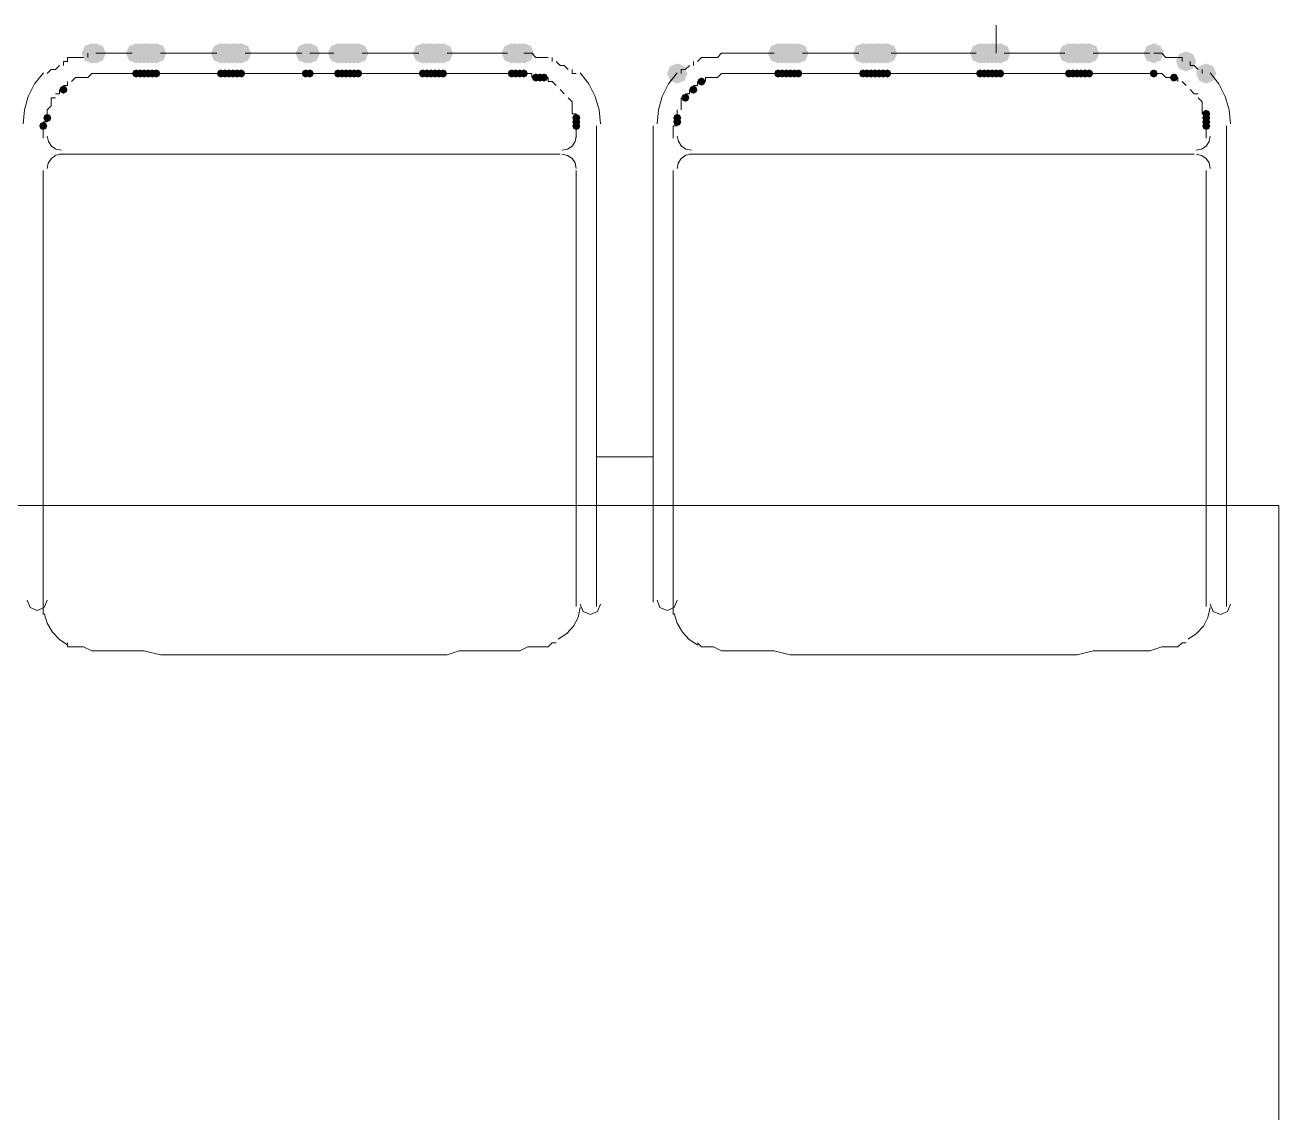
# Model space of a CAD drawing. Extents: x 185064 to 343242, y -369192 to -264966.
# Drawn here: x 233257 to 234238, y -302205 to -301354 of the extents above; entities that cross this region are included whole.
import ezdxf

# ---------------------------------------------------------------- set-up
doc = ezdxf.new("R2010")
doc.units = 0

# ---------------------------------------------------------------- blocks, each defined once
blk = doc.blocks.new('12222')
h = blk.add_hatch(color=3)
h.dxf.hatch_style = 2
h.paths.add_polyline_path([(235303.26, -305849.71), (235300.94, -305855.28), (235295.36, -305857.6), (235289.79, -305855.28), (235287.47, -305849.71), (235289.79, -305844.13), (235295.36, -305841.81), (235300.94, -305844.13)])
h = blk.add_hatch(color=3)
h.dxf.hatch_style = 2
h.paths.add_polyline_path([(235330.1, -305849.71), (235329.17, -305851.94), (235326.94, -305852.86), (235324.71, -305851.94), (235323.78, -305849.71), (235324.71, -305847.48), (235326.94, -305846.55), (235329.17, -305847.48)])
h = blk.add_hatch(color=3)
h.dxf.hatch_style = 2
h.paths.add_polyline_path([(235333.26, -305849.71), (235332.33, -305851.94), (235330.1, -305852.86), (235327.87, -305851.94), (235326.94, -305849.71), (235327.87, -305847.48), (235330.1, -305846.55), (235332.33, -305847.48)])
h = blk.add_hatch(color=3)
h.dxf.hatch_style = 2
h.paths.add_polyline_path([(235336.41, -305849.71), (235335.49, -305851.94), (235333.26, -305852.86), (235331.03, -305851.94), (235330.1, -305849.71), (235331.03, -305847.48), (235333.26, -305846.55), (235335.49, -305847.48)])
h = blk.add_hatch(color=3)
h.dxf.hatch_style = 2
h.paths.add_polyline_path([(235339.57, -305849.71), (235338.65, -305851.94), (235336.41, -305852.86), (235334.18, -305851.94), (235333.26, -305849.71), (235334.18, -305847.48), (235336.41, -305846.55), (235338.65, -305847.48)])
h = blk.add_hatch(color=3)
h.dxf.hatch_style = 2
h.paths.add_polyline_path([(235293.78, -305865.5), (235291.46, -305871.07), (235285.89, -305873.39), (235280.31, -305871.07), (235277.99, -305865.5), (235280.31, -305859.92), (235285.89, -305857.6), (235291.46, -305859.92)])
h = blk.add_hatch(color=3)
h.dxf.hatch_style = 2
h.paths.add_polyline_path([(235301.68, -305874.97), (235300.75, -305877.2), (235298.52, -305878.13), (235296.29, -305877.2), (235295.36, -305874.97), (235296.29, -305872.74), (235298.52, -305871.81), (235300.75, -305872.74)])
h = blk.add_hatch(color=3)
h.dxf.hatch_style = 2
h.paths.add_polyline_path([(235287.47, -305890.76), (235285.15, -305896.33), (235279.57, -305898.65), (235274, -305896.33), (235271.68, -305890.76), (235274, -305885.18), (235279.57, -305882.86), (235285.15, -305885.18)])
h = blk.add_hatch(color=3)
h.dxf.hatch_style = 2
h.paths.add_polyline_path([(235298.52, -305890.76), (235297.59, -305892.99), (235295.36, -305893.92), (235293.13, -305892.99), (235292.2, -305890.76), (235293.13, -305888.53), (235295.36, -305887.6), (235297.59, -305888.53)])
h = blk.add_hatch(color=3)
h.dxf.hatch_style = 2
h.paths.add_polyline_path([(235287.47, -305941.29), (235285.15, -305946.86), (235279.57, -305949.18), (235274, -305946.86), (235271.68, -305941.29), (235274, -305935.71), (235279.57, -305933.39), (235285.15, -305935.71)])
h = blk.add_hatch(color=3)
h.dxf.hatch_style = 2
h.paths.add_polyline_path([(235287.47, -305944.44), (235285.15, -305950.02), (235279.57, -305952.34), (235274, -305950.02), (235271.68, -305944.44), (235274, -305938.87), (235279.57, -305936.55), (235285.15, -305938.87)])
h = blk.add_hatch(color=3)
h.dxf.hatch_style = 2
h.paths.add_polyline_path([(235287.47, -305947.6), (235285.15, -305953.18), (235279.57, -305955.5), (235274, -305953.18), (235271.68, -305947.6), (235274, -305942.03), (235279.57, -305939.71), (235285.15, -305942.03)])
h = blk.add_hatch(color=3)
h.dxf.hatch_style = 2
h.paths.add_polyline_path([(235287.47, -305950.76), (235285.15, -305956.33), (235279.57, -305958.65), (235274, -305956.33), (235271.68, -305950.76), (235274, -305945.18), (235279.57, -305942.86), (235285.15, -305945.18)])
h = blk.add_hatch(color=3)
h.dxf.hatch_style = 2
h.paths.add_polyline_path([(235298.52, -305941.29), (235297.59, -305943.52), (235295.36, -305944.44), (235293.13, -305943.52), (235292.2, -305941.29), (235293.13, -305939.05), (235295.36, -305938.13), (235297.59, -305939.05)])
h = blk.add_hatch(color=3)
h.dxf.hatch_style = 2
h.paths.add_polyline_path([(235298.52, -305944.44), (235297.59, -305946.67), (235295.36, -305947.6), (235293.13, -305946.67), (235292.2, -305944.44), (235293.13, -305942.21), (235295.36, -305941.29), (235297.59, -305942.21)])
h = blk.add_hatch(color=3)
h.dxf.hatch_style = 2
h.paths.add_polyline_path([(235287.47, -305953.92), (235285.15, -305959.49), (235279.57, -305961.81), (235274, -305959.49), (235271.68, -305953.92), (235274, -305948.34), (235279.57, -305946.02), (235285.15, -305948.34)])
h = blk.add_hatch(color=3)
h.dxf.hatch_style = 2
h.paths.add_polyline_path([(235287.47, -305957.07), (235285.15, -305962.65), (235279.57, -305964.97), (235274, -305962.65), (235271.68, -305957.07), (235274, -305951.5), (235279.57, -305949.18), (235285.15, -305951.5)])
h = blk.add_hatch(color=3)
h.dxf.hatch_style = 2
h.paths.add_polyline_path([(235298.52, -305947.6), (235297.59, -305949.83), (235295.36, -305950.76), (235293.13, -305949.83), (235292.2, -305947.6), (235293.13, -305945.37), (235295.36, -305944.44), (235297.59, -305945.37)])
h = blk.add_hatch(color=3)
h.dxf.hatch_style = 2
h.paths.add_polyline_path([(235298.52, -305950.76), (235297.59, -305952.99), (235295.36, -305953.92), (235293.13, -305952.99), (235292.2, -305950.76), (235293.13, -305948.53), (235295.36, -305947.6), (235297.59, -305948.53)])
h = blk.add_hatch(color=3)
h.dxf.hatch_style = 2
h.paths.add_polyline_path([(235298.52, -305953.92), (235297.59, -305956.15), (235295.36, -305957.07), (235293.13, -305956.15), (235292.2, -305953.92), (235293.13, -305951.69), (235295.36, -305950.76), (235297.59, -305951.69)])
h = blk.add_hatch(color=3)
h.dxf.hatch_style = 2
h.paths.add_polyline_path([(235298.52, -305957.07), (235297.59, -305959.3), (235295.36, -305960.23), (235293.13, -305959.3), (235292.2, -305957.07), (235293.13, -305954.84), (235295.36, -305953.92), (235297.59, -305954.84)])
h = blk.add_hatch(color=3)
h.dxf.hatch_style = 2
h.paths.add_polyline_path([(235287.47, -306010.76), (235285.15, -306016.33), (235279.57, -306018.65), (235274, -306016.33), (235271.68, -306010.76), (235274, -306005.18), (235279.57, -306002.86), (235285.15, -306005.18)])
h = blk.add_hatch(color=3)
h.dxf.hatch_style = 2
h.paths.add_polyline_path([(235287.47, -306013.92), (235285.15, -306019.49), (235279.57, -306021.81), (235274, -306019.49), (235271.68, -306013.92), (235274, -306008.34), (235279.57, -306006.02), (235285.15, -306008.34)])
h = blk.add_hatch(color=3)
h.dxf.hatch_style = 2
h.paths.add_polyline_path([(235287.47, -306017.07), (235285.15, -306022.65), (235279.57, -306024.97), (235274, -306022.65), (235271.68, -306017.07), (235274, -306011.5), (235279.57, -306009.18), (235285.15, -306011.5)])
h = blk.add_hatch(color=3)
h.dxf.hatch_style = 2
h.paths.add_polyline_path([(235287.47, -306020.23), (235285.15, -306025.81), (235279.57, -306028.13), (235274, -306025.81), (235271.68, -306020.23), (235274, -306014.66), (235279.57, -306012.34), (235285.15, -306014.66)])
h = blk.add_hatch(color=3)
h.dxf.hatch_style = 2
h.paths.add_polyline_path([(235298.52, -306010.76), (235297.59, -306012.99), (235295.36, -306013.92), (235293.13, -306012.99), (235292.2, -306010.76), (235293.13, -306008.53), (235295.36, -306007.6), (235297.59, -306008.53)])
h = blk.add_hatch(color=3)
h.dxf.hatch_style = 2
h.paths.add_polyline_path([(235298.52, -306013.92), (235297.59, -306016.15), (235295.36, -306017.07), (235293.13, -306016.15), (235292.2, -306013.92), (235293.13, -306011.69), (235295.36, -306010.76), (235297.59, -306011.69)])
h = blk.add_hatch(color=3)
h.dxf.hatch_style = 2
h.paths.add_polyline_path([(235287.47, -306023.39), (235285.15, -306028.97), (235279.57, -306031.29), (235274, -306028.97), (235271.68, -306023.39), (235274, -306017.81), (235279.57, -306015.5), (235285.15, -306017.81)])
h = blk.add_hatch(color=3)
h.dxf.hatch_style = 2
h.paths.add_polyline_path([(235287.47, -306026.55), (235285.15, -306032.12), (235279.57, -306034.44), (235274, -306032.12), (235271.68, -306026.55), (235274, -306020.97), (235279.57, -306018.65), (235285.15, -306020.97)])
h = blk.add_hatch(color=3)
h.dxf.hatch_style = 2
h.paths.add_polyline_path([(235298.52, -306017.07), (235297.59, -306019.3), (235295.36, -306020.23), (235293.13, -306019.3), (235292.2, -306017.07), (235293.13, -306014.84), (235295.36, -306013.92), (235297.59, -306014.84)])
h = blk.add_hatch(color=3)
h.dxf.hatch_style = 2
h.paths.add_polyline_path([(235298.52, -306020.23), (235297.59, -306022.46), (235295.36, -306023.39), (235293.13, -306022.46), (235292.2, -306020.23), (235293.13, -306018), (235295.36, -306017.07), (235297.59, -306018)])
h = blk.add_hatch(color=3)
h.dxf.hatch_style = 2
h.paths.add_polyline_path([(235298.52, -306023.39), (235297.59, -306025.62), (235295.36, -306026.55), (235293.13, -306025.62), (235292.2, -306023.39), (235293.13, -306021.16), (235295.36, -306020.23), (235297.59, -306021.16)])
h = blk.add_hatch(color=3)
h.dxf.hatch_style = 2
h.paths.add_polyline_path([(235298.52, -306026.55), (235297.59, -306028.78), (235295.36, -306029.71), (235293.13, -306028.78), (235292.2, -306026.55), (235293.13, -306024.32), (235295.36, -306023.39), (235297.59, -306024.32)])
h = blk.add_hatch(color=3)
h.dxf.hatch_style = 2
h.paths.add_polyline_path([(235287.47, -306099.18), (235285.15, -306104.76), (235279.57, -306107.07), (235274, -306104.76), (235271.68, -306099.18), (235274, -306093.6), (235279.57, -306091.29), (235285.15, -306093.6)])
h = blk.add_hatch(color=3)
h.dxf.hatch_style = 2
h.paths.add_polyline_path([(235287.47, -306102.34), (235285.15, -306107.91), (235279.57, -306110.23), (235274, -306107.91), (235271.68, -306102.34), (235274, -306096.76), (235279.57, -306094.44), (235285.15, -306096.76)])
h = blk.add_hatch(color=3)
h.dxf.hatch_style = 2
h.paths.add_polyline_path([(235287.47, -306105.5), (235285.15, -306111.07), (235279.57, -306113.39), (235274, -306111.07), (235271.68, -306105.5), (235274, -306099.92), (235279.57, -306097.6), (235285.15, -306099.92)])
h = blk.add_hatch(color=3)
h.dxf.hatch_style = 2
h.paths.add_polyline_path([(235298.52, -306099.18), (235297.59, -306101.41), (235295.36, -306102.34), (235293.13, -306101.41), (235292.2, -306099.18), (235293.13, -306096.95), (235295.36, -306096.02), (235297.59, -306096.95)])
h = blk.add_hatch(color=3)
h.dxf.hatch_style = 2
h.paths.add_polyline_path([(235298.52, -306102.34), (235297.59, -306104.57), (235295.36, -306105.5), (235293.13, -306104.57), (235292.2, -306102.34), (235293.13, -306100.11), (235295.36, -306099.18), (235297.59, -306100.11)])
h = blk.add_hatch(color=3)
h.dxf.hatch_style = 2
h.paths.add_polyline_path([(235287.47, -306108.65), (235285.15, -306114.23), (235279.57, -306116.55), (235274, -306114.23), (235271.68, -306108.65), (235274, -306103.08), (235279.57, -306100.76), (235285.15, -306103.08)])
h = blk.add_hatch(color=3)
h.dxf.hatch_style = 2
h.paths.add_polyline_path([(235287.47, -306111.81), (235285.15, -306117.39), (235279.57, -306119.71), (235274, -306117.39), (235271.68, -306111.81), (235274, -306106.24), (235279.57, -306103.92), (235285.15, -306106.24)])
h = blk.add_hatch(color=3)
h.dxf.hatch_style = 2
h.paths.add_polyline_path([(235287.47, -306114.97), (235285.15, -306120.54), (235279.57, -306122.86), (235274, -306120.54), (235271.68, -306114.97), (235274, -306109.39), (235279.57, -306107.07), (235285.15, -306109.39)])
h = blk.add_hatch(color=3)
h.dxf.hatch_style = 2
h.paths.add_polyline_path([(235287.47, -306118.13), (235285.15, -306123.7), (235279.57, -306126.02), (235274, -306123.7), (235271.68, -306118.13), (235274, -306112.55), (235279.57, -306110.23), (235285.15, -306112.55)])
h = blk.add_hatch(color=3)
h.dxf.hatch_style = 2
h.paths.add_polyline_path([(235298.52, -306105.5), (235297.59, -306107.73), (235295.36, -306108.65), (235293.13, -306107.73), (235292.2, -306105.5), (235293.13, -306103.27), (235295.36, -306102.34), (235297.59, -306103.27)])
h = blk.add_hatch(color=3)
h.dxf.hatch_style = 2
h.paths.add_polyline_path([(235298.52, -306108.65), (235297.59, -306110.88), (235295.36, -306111.81), (235293.13, -306110.88), (235292.2, -306108.65), (235293.13, -306106.42), (235295.36, -306105.5), (235297.59, -306106.42)])
h = blk.add_hatch(color=3)
h.dxf.hatch_style = 2
h.paths.add_polyline_path([(235298.52, -306111.81), (235297.59, -306114.04), (235295.36, -306114.97), (235293.13, -306114.04), (235292.2, -306111.81), (235293.13, -306109.58), (235295.36, -306108.65), (235297.59, -306109.58)])
h = blk.add_hatch(color=3)
h.dxf.hatch_style = 2
h.paths.add_polyline_path([(235298.52, -306114.97), (235297.59, -306117.2), (235295.36, -306118.13), (235293.13, -306117.2), (235292.2, -306114.97), (235293.13, -306112.74), (235295.36, -306111.81), (235297.59, -306112.74)])
h = blk.add_hatch(color=3)
h.dxf.hatch_style = 2
h.paths.add_polyline_path([(235298.52, -306118.13), (235297.59, -306120.36), (235295.36, -306121.29), (235293.13, -306120.36), (235292.2, -306118.13), (235293.13, -306115.9), (235295.36, -306114.97), (235297.59, -306115.9)])
h = blk.add_hatch(color=3)
h.dxf.hatch_style = 2
h.paths.add_polyline_path([(235287.47, -306168.65), (235285.15, -306174.23), (235279.57, -306176.55), (235274, -306174.23), (235271.68, -306168.65), (235274, -306163.08), (235279.57, -306160.76), (235285.15, -306163.08)])
h = blk.add_hatch(color=3)
h.dxf.hatch_style = 2
h.paths.add_polyline_path([(235287.47, -306171.81), (235285.15, -306177.39), (235279.57, -306179.71), (235274, -306177.39), (235271.68, -306171.81), (235274, -306166.24), (235279.57, -306163.92), (235285.15, -306166.24)])
h = blk.add_hatch(color=3)
h.dxf.hatch_style = 2
h.paths.add_polyline_path([(235287.47, -306174.97), (235285.15, -306180.54), (235279.57, -306182.86), (235274, -306180.54), (235271.68, -306174.97), (235274, -306169.39), (235279.57, -306167.07), (235285.15, -306169.39)])
h = blk.add_hatch(color=3)
h.dxf.hatch_style = 2
h.paths.add_polyline_path([(235298.52, -306168.65), (235297.59, -306170.88), (235295.36, -306171.81), (235293.13, -306170.88), (235292.2, -306168.65), (235293.13, -306166.42), (235295.36, -306165.5), (235297.59, -306166.42)])
h = blk.add_hatch(color=3)
h.dxf.hatch_style = 2
h.paths.add_polyline_path([(235298.52, -306171.81), (235297.59, -306174.04), (235295.36, -306174.97), (235293.13, -306174.04), (235292.2, -306171.81), (235293.13, -306169.58), (235295.36, -306168.65), (235297.59, -306169.58)])
h = blk.add_hatch(color=3)
h.dxf.hatch_style = 2
h.paths.add_polyline_path([(235287.47, -306178.13), (235285.15, -306183.7), (235279.57, -306186.02), (235274, -306183.7), (235271.68, -306178.13), (235274, -306172.55), (235279.57, -306170.23), (235285.15, -306172.55)])
h = blk.add_hatch(color=3)
h.dxf.hatch_style = 2
h.paths.add_polyline_path([(235287.47, -306181.29), (235285.15, -306186.86), (235279.57, -306189.18), (235274, -306186.86), (235271.68, -306181.29), (235274, -306175.71), (235279.57, -306173.39), (235285.15, -306175.71)])
h = blk.add_hatch(color=3)
h.dxf.hatch_style = 2
h.paths.add_polyline_path([(235287.47, -306184.44), (235285.15, -306190.02), (235279.57, -306192.34), (235274, -306190.02), (235271.68, -306184.44), (235274, -306178.87), (235279.57, -306176.55), (235285.15, -306178.87)])
h = blk.add_hatch(color=3)
h.dxf.hatch_style = 2
h.paths.add_polyline_path([(235298.52, -306174.97), (235297.59, -306177.2), (235295.36, -306178.13), (235293.13, -306177.2), (235292.2, -306174.97), (235293.13, -306172.74), (235295.36, -306171.81), (235297.59, -306172.74)])
h = blk.add_hatch(color=3)
h.dxf.hatch_style = 2
h.paths.add_polyline_path([(235298.52, -306178.13), (235297.59, -306180.36), (235295.36, -306181.29), (235293.13, -306180.36), (235292.2, -306178.13), (235293.13, -306175.9), (235295.36, -306174.97), (235297.59, -306175.9)])
h = blk.add_hatch(color=3)
h.dxf.hatch_style = 2
h.paths.add_polyline_path([(235298.52, -306181.29), (235297.59, -306183.52), (235295.36, -306184.44), (235293.13, -306183.52), (235292.2, -306181.29), (235293.13, -306179.05), (235295.36, -306178.13), (235297.59, -306179.05)])
h = blk.add_hatch(color=3)
h.dxf.hatch_style = 2
h.paths.add_polyline_path([(235298.52, -306184.44), (235297.59, -306186.67), (235295.36, -306187.6), (235293.13, -306186.67), (235292.2, -306184.44), (235293.13, -306182.21), (235295.36, -306181.29), (235297.59, -306182.21)])
h = blk.add_hatch(color=3)
h.dxf.hatch_style = 2
h.paths.add_polyline_path([(235304.84, -306244.44), (235303.91, -306246.67), (235301.68, -306247.6), (235299.45, -306246.67), (235298.52, -306244.44), (235299.45, -306242.21), (235301.68, -306241.29), (235303.91, -306242.21)])
h = blk.add_hatch(color=3)
h.dxf.hatch_style = 2
h.paths.add_polyline_path([(235311.15, -306250.76), (235310.22, -306252.99), (235307.99, -306253.92), (235305.76, -306252.99), (235304.84, -306250.76), (235305.76, -306248.53), (235307.99, -306247.6), (235310.22, -306248.53)])
h = blk.add_hatch(color=3)
h.dxf.hatch_style = 2
h.paths.add_polyline_path([(235303.26, -306263.39), (235300.94, -306268.97), (235295.36, -306271.29), (235289.79, -306268.97), (235287.47, -306263.39), (235289.79, -306257.81), (235295.36, -306255.5), (235300.94, -306257.81)])
h = blk.add_hatch(color=3)
h.dxf.hatch_style = 2
h.paths.add_polyline_path([(235317.47, -306257.07), (235316.54, -306259.3), (235314.31, -306260.23), (235312.08, -306259.3), (235311.15, -306257.07), (235312.08, -306254.84), (235314.31, -306253.92), (235316.54, -306254.84)])
h = blk.add_hatch(color=3)
h.dxf.hatch_style = 2
h.paths.add_polyline_path([(235333.26, -306263.39), (235332.33, -306265.62), (235330.1, -306266.55), (235327.87, -306265.62), (235326.94, -306263.39), (235327.87, -306261.16), (235330.1, -306260.23), (235332.33, -306261.16)])
h = blk.add_hatch(color=3)
h.dxf.hatch_style = 2
h.paths.add_polyline_path([(235336.41, -306263.39), (235335.49, -306265.62), (235333.26, -306266.55), (235331.03, -306265.62), (235330.1, -306263.39), (235331.03, -306261.16), (235333.26, -306260.23), (235335.49, -306261.16)])
h = blk.add_hatch(color=3)
h.dxf.hatch_style = 2
h.paths.add_polyline_path([(235333.26, -306342.34), (235332.33, -306344.57), (235330.1, -306345.5), (235327.87, -306344.57), (235326.94, -306342.34), (235327.87, -306340.11), (235330.1, -306339.18), (235332.33, -306340.11)])
h = blk.add_hatch(color=3)
h.dxf.hatch_style = 2
h.paths.add_polyline_path([(235336.41, -306342.34), (235335.49, -306344.57), (235333.26, -306345.5), (235331.03, -306344.57), (235330.1, -306342.34), (235331.03, -306340.11), (235333.26, -306339.18), (235335.49, -306340.11)])
h = blk.add_hatch(color=3)
h.dxf.hatch_style = 2
h.paths.add_polyline_path([(235339.57, -306342.34), (235338.65, -306344.57), (235336.41, -306345.5), (235334.18, -306344.57), (235333.26, -306342.34), (235334.18, -306340.11), (235336.41, -306339.18), (235338.65, -306340.11)])
h = blk.add_hatch(color=3)
h.dxf.hatch_style = 2
h.paths.add_polyline_path([(235301.68, -306367.6), (235300.75, -306369.83), (235298.52, -306370.76), (235296.29, -306369.83), (235295.36, -306367.6), (235296.29, -306365.37), (235298.52, -306364.44), (235300.75, -306365.37)])
h = blk.add_hatch(color=3)
h.dxf.hatch_style = 2
h.paths.add_polyline_path([(235301.68, -306370.76), (235300.75, -306372.99), (235298.52, -306373.92), (235296.29, -306372.99), (235295.36, -306370.76), (235296.29, -306368.53), (235298.52, -306367.6), (235300.75, -306368.53)])
h = blk.add_hatch(color=3)
h.dxf.hatch_style = 2
h.paths.add_polyline_path([(235301.68, -306373.92), (235300.75, -306376.15), (235298.52, -306377.07), (235296.29, -306376.15), (235295.36, -306373.92), (235296.29, -306371.69), (235298.52, -306370.76), (235300.75, -306371.69)])
h = blk.add_hatch(color=3)
h.dxf.hatch_style = 2
h.paths.add_polyline_path([(235287.47, -306383.39), (235285.15, -306388.97), (235279.57, -306391.29), (235274, -306388.97), (235271.68, -306383.39), (235274, -306377.81), (235279.57, -306375.5), (235285.15, -306377.81)])
h = blk.add_hatch(color=3)
h.dxf.hatch_style = 2
h.paths.add_polyline_path([(235287.47, -306386.55), (235285.15, -306392.12), (235279.57, -306394.44), (235274, -306392.12), (235271.68, -306386.55), (235274, -306380.97), (235279.57, -306378.65), (235285.15, -306380.97)])
h = blk.add_hatch(color=3)
h.dxf.hatch_style = 2
h.paths.add_polyline_path([(235287.47, -306389.71), (235285.15, -306395.28), (235279.57, -306397.6), (235274, -306395.28), (235271.68, -306389.71), (235274, -306384.13), (235279.57, -306381.81), (235285.15, -306384.13)])
h = blk.add_hatch(color=3)
h.dxf.hatch_style = 2
h.paths.add_polyline_path([(235287.47, -306392.86), (235285.15, -306398.44), (235279.57, -306400.76), (235274, -306398.44), (235271.68, -306392.86), (235274, -306387.29), (235279.57, -306384.97), (235285.15, -306387.29)])
h = blk.add_hatch(color=3)
h.dxf.hatch_style = 2
h.paths.add_polyline_path([(235298.52, -306383.39), (235297.59, -306385.62), (235295.36, -306386.55), (235293.13, -306385.62), (235292.2, -306383.39), (235293.13, -306381.16), (235295.36, -306380.23), (235297.59, -306381.16)])
h = blk.add_hatch(color=3)
h.dxf.hatch_style = 2
h.paths.add_polyline_path([(235298.52, -306386.55), (235297.59, -306388.78), (235295.36, -306389.71), (235293.13, -306388.78), (235292.2, -306386.55), (235293.13, -306384.32), (235295.36, -306383.39), (235297.59, -306384.32)])
h = blk.add_hatch(color=3)
h.dxf.hatch_style = 2
h.paths.add_polyline_path([(235298.52, -306389.71), (235297.59, -306391.94), (235295.36, -306392.86), (235293.13, -306391.94), (235292.2, -306389.71), (235293.13, -306387.48), (235295.36, -306386.55), (235297.59, -306387.48)])
h = blk.add_hatch(color=3)
h.dxf.hatch_style = 2
h.paths.add_polyline_path([(235298.52, -306392.86), (235297.59, -306395.09), (235295.36, -306396.02), (235293.13, -306395.09), (235292.2, -306392.86), (235293.13, -306390.63), (235295.36, -306389.71), (235297.59, -306390.63)])
h = blk.add_hatch(color=3)
h.dxf.hatch_style = 2
h.paths.add_polyline_path([(235287.47, -306446.55), (235285.15, -306452.12), (235279.57, -306454.44), (235274, -306452.12), (235271.68, -306446.55), (235274, -306440.97), (235279.57, -306438.65), (235285.15, -306440.97)])
h = blk.add_hatch(color=3)
h.dxf.hatch_style = 2
h.paths.add_polyline_path([(235287.47, -306449.71), (235285.15, -306455.28), (235279.57, -306457.6), (235274, -306455.28), (235271.68, -306449.71), (235274, -306444.13), (235279.57, -306441.81), (235285.15, -306444.13)])
h = blk.add_hatch(color=3)
h.dxf.hatch_style = 2
h.paths.add_polyline_path([(235298.52, -306446.55), (235297.59, -306448.78), (235295.36, -306449.71), (235293.13, -306448.78), (235292.2, -306446.55), (235293.13, -306444.32), (235295.36, -306443.39), (235297.59, -306444.32)])
h = blk.add_hatch(color=3)
h.dxf.hatch_style = 2
h.paths.add_polyline_path([(235287.47, -306452.86), (235285.15, -306458.44), (235279.57, -306460.76), (235274, -306458.44), (235271.68, -306452.86), (235274, -306447.29), (235279.57, -306444.97), (235285.15, -306447.29)])
h = blk.add_hatch(color=3)
h.dxf.hatch_style = 2
h.paths.add_polyline_path([(235287.47, -306456.02), (235285.15, -306461.6), (235279.57, -306463.92), (235274, -306461.6), (235271.68, -306456.02), (235274, -306450.45), (235279.57, -306448.13), (235285.15, -306450.45)])
h = blk.add_hatch(color=3)
h.dxf.hatch_style = 2
h.paths.add_polyline_path([(235287.47, -306459.18), (235285.15, -306464.76), (235279.57, -306467.07), (235274, -306464.76), (235271.68, -306459.18), (235274, -306453.6), (235279.57, -306451.29), (235285.15, -306453.6)])
h = blk.add_hatch(color=3)
h.dxf.hatch_style = 2
h.paths.add_polyline_path([(235298.52, -306449.71), (235297.59, -306451.94), (235295.36, -306452.86), (235293.13, -306451.94), (235292.2, -306449.71), (235293.13, -306447.48), (235295.36, -306446.55), (235297.59, -306447.48)])
h = blk.add_hatch(color=3)
h.dxf.hatch_style = 2
h.paths.add_polyline_path([(235298.52, -306452.86), (235297.59, -306455.09), (235295.36, -306456.02), (235293.13, -306455.09), (235292.2, -306452.86), (235293.13, -306450.63), (235295.36, -306449.71), (235297.59, -306450.63)])
h = blk.add_hatch(color=3)
h.dxf.hatch_style = 2
h.paths.add_polyline_path([(235298.52, -306456.02), (235297.59, -306458.25), (235295.36, -306459.18), (235293.13, -306458.25), (235292.2, -306456.02), (235293.13, -306453.79), (235295.36, -306452.86), (235297.59, -306453.79)])
h = blk.add_hatch(color=3)
h.dxf.hatch_style = 2
h.paths.add_polyline_path([(235287.47, -306462.34), (235285.15, -306467.91), (235279.57, -306470.23), (235274, -306467.91), (235271.68, -306462.34), (235274, -306456.76), (235279.57, -306454.44), (235285.15, -306456.76)])
h = blk.add_hatch(color=3)
h.dxf.hatch_style = 2
h.paths.add_polyline_path([(235298.52, -306459.18), (235297.59, -306461.41), (235295.36, -306462.34), (235293.13, -306461.41), (235292.2, -306459.18), (235293.13, -306456.95), (235295.36, -306456.02), (235297.59, -306456.95)])
h = blk.add_hatch(color=3)
h.dxf.hatch_style = 2
h.paths.add_polyline_path([(235298.52, -306462.34), (235297.59, -306464.57), (235295.36, -306465.5), (235293.13, -306464.57), (235292.2, -306462.34), (235293.13, -306460.11), (235295.36, -306459.18), (235297.59, -306460.11)])
h = blk.add_hatch(color=3)
h.dxf.hatch_style = 2
h.paths.add_polyline_path([(235287.47, -306512.86), (235285.15, -306518.44), (235279.57, -306520.76), (235274, -306518.44), (235271.68, -306512.86), (235274, -306507.29), (235279.57, -306504.97), (235285.15, -306507.29)])
h = blk.add_hatch(color=3)
h.dxf.hatch_style = 2
h.paths.add_polyline_path([(235287.47, -306516.02), (235285.15, -306521.6), (235279.57, -306523.92), (235274, -306521.6), (235271.68, -306516.02), (235274, -306510.45), (235279.57, -306508.13), (235285.15, -306510.45)])
h = blk.add_hatch(color=3)
h.dxf.hatch_style = 2
h.paths.add_polyline_path([(235287.47, -306519.18), (235285.15, -306524.76), (235279.57, -306527.07), (235274, -306524.76), (235271.68, -306519.18), (235274, -306513.6), (235279.57, -306511.29), (235285.15, -306513.6)])
h = blk.add_hatch(color=3)
h.dxf.hatch_style = 2
h.paths.add_polyline_path([(235298.52, -306512.86), (235297.59, -306515.09), (235295.36, -306516.02), (235293.13, -306515.09), (235292.2, -306512.86), (235293.13, -306510.63), (235295.36, -306509.71), (235297.59, -306510.63)])
h = blk.add_hatch(color=3)
h.dxf.hatch_style = 2
h.paths.add_polyline_path([(235287.47, -306522.34), (235285.15, -306527.91), (235279.57, -306530.23), (235274, -306527.91), (235271.68, -306522.34), (235274, -306516.76), (235279.57, -306514.44), (235285.15, -306516.76)])
h = blk.add_hatch(color=3)
h.dxf.hatch_style = 2
h.paths.add_polyline_path([(235287.47, -306525.5), (235285.15, -306531.07), (235279.57, -306533.39), (235274, -306531.07), (235271.68, -306525.5), (235274, -306519.92), (235279.57, -306517.6), (235285.15, -306519.92)])
h = blk.add_hatch(color=3)
h.dxf.hatch_style = 2
h.paths.add_polyline_path([(235287.47, -306528.65), (235285.15, -306534.23), (235279.57, -306536.55), (235274, -306534.23), (235271.68, -306528.65), (235274, -306523.08), (235279.57, -306520.76), (235285.15, -306523.08)])
h = blk.add_hatch(color=3)
h.dxf.hatch_style = 2
h.paths.add_polyline_path([(235298.52, -306516.02), (235297.59, -306518.25), (235295.36, -306519.18), (235293.13, -306518.25), (235292.2, -306516.02), (235293.13, -306513.79), (235295.36, -306512.86), (235297.59, -306513.79)])
h = blk.add_hatch(color=3)
h.dxf.hatch_style = 2
h.paths.add_polyline_path([(235298.52, -306519.18), (235297.59, -306521.41), (235295.36, -306522.34), (235293.13, -306521.41), (235292.2, -306519.18), (235293.13, -306516.95), (235295.36, -306516.02), (235297.59, -306516.95)])
h = blk.add_hatch(color=3)
h.dxf.hatch_style = 2
h.paths.add_polyline_path([(235298.52, -306522.34), (235297.59, -306524.57), (235295.36, -306525.5), (235293.13, -306524.57), (235292.2, -306522.34), (235293.13, -306520.11), (235295.36, -306519.18), (235297.59, -306520.11)])
h = blk.add_hatch(color=3)
h.dxf.hatch_style = 2
h.paths.add_polyline_path([(235298.52, -306525.5), (235297.59, -306527.73), (235295.36, -306528.65), (235293.13, -306527.73), (235292.2, -306525.5), (235293.13, -306523.27), (235295.36, -306522.34), (235297.59, -306523.27)])
h = blk.add_hatch(color=3)
h.dxf.hatch_style = 2
h.paths.add_polyline_path([(235298.52, -306528.65), (235297.59, -306530.88), (235295.36, -306531.81), (235293.13, -306530.88), (235292.2, -306528.65), (235293.13, -306526.42), (235295.36, -306525.5), (235297.59, -306526.42)])
h = blk.add_hatch(color=3)
h.dxf.hatch_style = 2
h.paths.add_polyline_path([(235287.47, -306550.76), (235285.15, -306556.33), (235279.57, -306558.65), (235274, -306556.33), (235271.68, -306550.76), (235274, -306545.18), (235279.57, -306542.86), (235285.15, -306545.18)])
h = blk.add_hatch(color=3)
h.dxf.hatch_style = 2
h.paths.add_polyline_path([(235287.47, -306553.92), (235285.15, -306559.49), (235279.57, -306561.81), (235274, -306559.49), (235271.68, -306553.92), (235274, -306548.34), (235279.57, -306546.02), (235285.15, -306548.34)])
h = blk.add_hatch(color=3)
h.dxf.hatch_style = 2
h.paths.add_polyline_path([(235298.52, -306550.76), (235297.59, -306552.99), (235295.36, -306553.92), (235293.13, -306552.99), (235292.2, -306550.76), (235293.13, -306548.53), (235295.36, -306547.6), (235297.59, -306548.53)])
h = blk.add_hatch(color=3)
h.dxf.hatch_style = 2
h.paths.add_polyline_path([(235298.52, -306553.92), (235297.59, -306556.15), (235295.36, -306557.07), (235293.13, -306556.15), (235292.2, -306553.92), (235293.13, -306551.69), (235295.36, -306550.76), (235297.59, -306551.69)])
h = blk.add_hatch(color=3)
h.dxf.hatch_style = 2
h.paths.add_polyline_path([(235287.47, -306604.44), (235285.15, -306610.02), (235279.57, -306612.34), (235274, -306610.02), (235271.68, -306604.44), (235274, -306598.87), (235279.57, -306596.55), (235285.15, -306598.87)])
h = blk.add_hatch(color=3)
h.dxf.hatch_style = 2
h.paths.add_polyline_path([(235287.47, -306607.6), (235285.15, -306613.18), (235279.57, -306615.5), (235274, -306613.18), (235271.68, -306607.6), (235274, -306602.03), (235279.57, -306599.71), (235285.15, -306602.03)])
h = blk.add_hatch(color=3)
h.dxf.hatch_style = 2
h.paths.add_polyline_path([(235287.47, -306610.76), (235285.15, -306616.33), (235279.57, -306618.65), (235274, -306616.33), (235271.68, -306610.76), (235274, -306605.18), (235279.57, -306602.86), (235285.15, -306605.18)])
h = blk.add_hatch(color=3)
h.dxf.hatch_style = 2
h.paths.add_polyline_path([(235287.47, -306613.92), (235285.15, -306619.49), (235279.57, -306621.81), (235274, -306619.49), (235271.68, -306613.92), (235274, -306608.34), (235279.57, -306606.02), (235285.15, -306608.34)])
h = blk.add_hatch(color=3)
h.dxf.hatch_style = 2
h.paths.add_polyline_path([(235287.47, -306617.07), (235285.15, -306622.65), (235279.57, -306624.97), (235274, -306622.65), (235271.68, -306617.07), (235274, -306611.5), (235279.57, -306609.18), (235285.15, -306611.5)])
h = blk.add_hatch(color=3)
h.dxf.hatch_style = 2
h.paths.add_polyline_path([(235298.52, -306604.44), (235297.59, -306606.67), (235295.36, -306607.6), (235293.13, -306606.67), (235292.2, -306604.44), (235293.13, -306602.21), (235295.36, -306601.29), (235297.59, -306602.21)])
h = blk.add_hatch(color=3)
h.dxf.hatch_style = 2
h.paths.add_polyline_path([(235298.52, -306607.6), (235297.59, -306609.83), (235295.36, -306610.76), (235293.13, -306609.83), (235292.2, -306607.6), (235293.13, -306605.37), (235295.36, -306604.44), (235297.59, -306605.37)])
h = blk.add_hatch(color=3)
h.dxf.hatch_style = 2
h.paths.add_polyline_path([(235298.52, -306610.76), (235297.59, -306612.99), (235295.36, -306613.92), (235293.13, -306612.99), (235292.2, -306610.76), (235293.13, -306608.53), (235295.36, -306607.6), (235297.59, -306608.53)])
h = blk.add_hatch(color=3)
h.dxf.hatch_style = 2
h.paths.add_polyline_path([(235287.47, -306620.23), (235285.15, -306625.81), (235279.57, -306628.13), (235274, -306625.81), (235271.68, -306620.23), (235274, -306614.66), (235279.57, -306612.34), (235285.15, -306614.66)])
h = blk.add_hatch(color=3)
h.dxf.hatch_style = 2
h.paths.add_polyline_path([(235298.52, -306613.92), (235297.59, -306616.15), (235295.36, -306617.07), (235293.13, -306616.15), (235292.2, -306613.92), (235293.13, -306611.69), (235295.36, -306610.76), (235297.59, -306611.69)])
h = blk.add_hatch(color=3)
h.dxf.hatch_style = 2
h.paths.add_polyline_path([(235298.52, -306617.07), (235297.59, -306619.3), (235295.36, -306620.23), (235293.13, -306619.3), (235292.2, -306617.07), (235293.13, -306614.84), (235295.36, -306613.92), (235297.59, -306614.84)])
h = blk.add_hatch(color=3)
h.dxf.hatch_style = 2
h.paths.add_polyline_path([(235298.52, -306620.23), (235297.59, -306622.46), (235295.36, -306623.39), (235293.13, -306622.46), (235292.2, -306620.23), (235293.13, -306618), (235295.36, -306617.07), (235297.59, -306618)])
h = blk.add_hatch(color=3)
h.dxf.hatch_style = 2
h.paths.add_polyline_path([(235287.47, -306670.76), (235285.15, -306676.33), (235279.57, -306678.65), (235274, -306676.33), (235271.68, -306670.76), (235274, -306665.18), (235279.57, -306662.86), (235285.15, -306665.18)])
h = blk.add_hatch(color=3)
h.dxf.hatch_style = 2
h.paths.add_polyline_path([(235287.47, -306673.92), (235285.15, -306679.49), (235279.57, -306681.81), (235274, -306679.49), (235271.68, -306673.92), (235274, -306668.34), (235279.57, -306666.02), (235285.15, -306668.34)])
h = blk.add_hatch(color=3)
h.dxf.hatch_style = 2
h.paths.add_polyline_path([(235287.47, -306677.07), (235285.15, -306682.65), (235279.57, -306684.97), (235274, -306682.65), (235271.68, -306677.07), (235274, -306671.5), (235279.57, -306669.18), (235285.15, -306671.5)])
h = blk.add_hatch(color=3)
h.dxf.hatch_style = 2
h.paths.add_polyline_path([(235298.52, -306670.76), (235297.59, -306672.99), (235295.36, -306673.92), (235293.13, -306672.99), (235292.2, -306670.76), (235293.13, -306668.53), (235295.36, -306667.6), (235297.59, -306668.53)])
h = blk.add_hatch(color=3)
h.dxf.hatch_style = 2
h.paths.add_polyline_path([(235287.47, -306680.23), (235285.15, -306685.81), (235279.57, -306688.13), (235274, -306685.81), (235271.68, -306680.23), (235274, -306674.66), (235279.57, -306672.34), (235285.15, -306674.66)])
h = blk.add_hatch(color=3)
h.dxf.hatch_style = 2
h.paths.add_polyline_path([(235287.47, -306683.39), (235285.15, -306688.97), (235279.57, -306691.29), (235274, -306688.97), (235271.68, -306683.39), (235274, -306677.81), (235279.57, -306675.5), (235285.15, -306677.81)])
h = blk.add_hatch(color=3)
h.dxf.hatch_style = 2
h.paths.add_polyline_path([(235287.47, -306686.55), (235285.15, -306692.12), (235279.57, -306694.44), (235274, -306692.12), (235271.68, -306686.55), (235274, -306680.97), (235279.57, -306678.65), (235285.15, -306680.97)])
h = blk.add_hatch(color=3)
h.dxf.hatch_style = 2
h.paths.add_polyline_path([(235298.52, -306673.92), (235297.59, -306676.15), (235295.36, -306677.07), (235293.13, -306676.15), (235292.2, -306673.92), (235293.13, -306671.69), (235295.36, -306670.76), (235297.59, -306671.69)])
h = blk.add_hatch(color=3)
h.dxf.hatch_style = 2
h.paths.add_polyline_path([(235298.52, -306677.07), (235297.59, -306679.3), (235295.36, -306680.23), (235293.13, -306679.3), (235292.2, -306677.07), (235293.13, -306674.84), (235295.36, -306673.92), (235297.59, -306674.84)])
h = blk.add_hatch(color=3)
h.dxf.hatch_style = 2
h.paths.add_polyline_path([(235298.52, -306680.23), (235297.59, -306682.46), (235295.36, -306683.39), (235293.13, -306682.46), (235292.2, -306680.23), (235293.13, -306678), (235295.36, -306677.07), (235297.59, -306678)])
h = blk.add_hatch(color=3)
h.dxf.hatch_style = 2
h.paths.add_polyline_path([(235298.52, -306683.39), (235297.59, -306685.62), (235295.36, -306686.55), (235293.13, -306685.62), (235292.2, -306683.39), (235293.13, -306681.16), (235295.36, -306680.23), (235297.59, -306681.16)])
h = blk.add_hatch(color=3)
h.dxf.hatch_style = 2
h.paths.add_polyline_path([(235298.52, -306686.55), (235297.59, -306688.78), (235295.36, -306689.71), (235293.13, -306688.78), (235292.2, -306686.55), (235293.13, -306684.32), (235295.36, -306683.39), (235297.59, -306684.32)])
h = blk.add_hatch(color=3)
h.dxf.hatch_style = 2
h.paths.add_polyline_path([(235287.47, -306718.13), (235285.15, -306723.7), (235279.57, -306726.02), (235274, -306723.7), (235271.68, -306718.13), (235274, -306712.55), (235279.57, -306710.23), (235285.15, -306712.55)])
h = blk.add_hatch(color=3)
h.dxf.hatch_style = 2
h.paths.add_polyline_path([(235287.47, -306721.29), (235285.15, -306726.86), (235279.57, -306729.18), (235274, -306726.86), (235271.68, -306721.29), (235274, -306715.71), (235279.57, -306713.39), (235285.15, -306715.71)])
h = blk.add_hatch(color=3)
h.dxf.hatch_style = 2
h.paths.add_polyline_path([(235311.15, -306743.39), (235310.22, -306745.62), (235307.99, -306746.55), (235305.76, -306745.62), (235304.84, -306743.39), (235305.76, -306741.16), (235307.99, -306740.23), (235310.22, -306741.16)])
h = blk.add_hatch(color=3)
h.dxf.hatch_style = 2
h.paths.add_polyline_path([(235333.26, -306756.02), (235332.33, -306758.25), (235330.1, -306759.18), (235327.87, -306758.25), (235326.94, -306756.02), (235327.87, -306753.79), (235330.1, -306752.86), (235332.33, -306753.79)])
h = blk.add_hatch(color=3)
h.dxf.hatch_style = 2
h.paths.add_polyline_path([(235339.57, -306759.18), (235338.65, -306761.41), (235336.41, -306762.34), (235334.18, -306761.41), (235333.26, -306759.18), (235334.18, -306756.95), (235336.41, -306756.02), (235338.65, -306756.95)])
at = {"color": 3, "lineweight": 0}
blk.add_lwpolyline([(235633.26, -305792.86), (236539.57, -305792.86), (236539.57, -309010.76), (235633.26, -309010.76)], close=True, dxfattribs=at)
for points in [[(235334.84, -305830.76), (235323.83, -305831.8), (235313.31, -305834.87), (235303.55, -305839.84), (235294.82, -305846.61)], [(235336.41, -305833.92), (235712.2, -305833.92)], [(235710.63, -305846.55), (235716.21, -305844.24), (235718.52, -305838.65), (235716.21, -305833.07), (235710.63, -305830.76)], [(235292.2, -305852.86), (235295.36, -305852.86)], [(235314.31, -305856.02), (235317.47, -305852.86), (235320.63, -305852.86), (235323.78, -305852.86), (235326.94, -305852.86)], [(235336.41, -305849.71), (235345.89, -305849.71)], [(235355.36, -305857.6), (235354.49, -305853.3), (235352.13, -305849.79), (235348.61, -305847.42), (235344.31, -305846.55)], [(235369.57, -305846.55), (235365.27, -305847.42), (235361.76, -305849.79), (235359.39, -305853.3), (235358.52, -305857.6)], [(235371.15, -305849.71), (235712.2, -305849.71)], [(235737.83, -305863.9), (235733.55, -305857.2), (235727.77, -305851.93), (235720.82, -305848.33), (235713.04, -305846.65)], [(235285.89, -305862.34), (235289.05, -305862.34), (235289.05, -305859.18), (235292.2, -305856.02)], [(235307.99, -305862.34), (235311.15, -305859.18), (235311.15, -305856.02)], [(235358.52, -305859.18), (235358.52, -306058.13)], [(235279.57, -305890.76), (235279.57, -305887.6), (235279.57, -305884.44), (235282.73, -305881.29), (235282.73, -305878.13), (235282.73, -305874.97), (235282.73, -305871.81), (235282.73, -305868.65), (235285.89, -305868.65)], [(235298.52, -305871.81), (235301.68, -305871.81)], [(235301.68, -305868.65), (235304.84, -305865.5)], [(235740.63, -305865.5), (235740.63, -305868.65), (235743.78, -305871.81), (235743.78, -305874.97), (235743.78, -305878.13), (235743.78, -305884.44), (235746.94, -305893.92), (235746.94, -305900.23), (235746.94, -305909.71), (235746.94, -305919.18), (235746.94, -305928.65), (235746.94, -305938.13), (235750.1, -305950.76), (235750.1, -305963.39), (235750.1, -305976.02), (235750.1, -305988.65), (235750.1, -306001.29), (235750.1, -306017.07), (235750.1, -306029.71), (235750.1, -306042.34), (235750.1, -306058.13), (235750.1, -306070.76), (235750.1, -306086.55), (235750.1, -306099.18), (235750.1, -306111.81), (235750.1, -306127.6), (235750.1, -306140.23), (235750.1, -306152.86), (235750.1, -306165.5), (235750.1, -306174.97), (235746.94, -306187.6), (235746.94, -306197.07), (235746.94, -306206.55), (235746.94, -306212.86), (235746.94, -306222.34), (235746.94, -306228.65), (235743.78, -306234.97), (235743.78, -306238.13), (235743.78, -306244.44), (235740.63, -306247.6)], [(235295.36, -305890.76), (235295.36, -305887.6), (235295.36, -305884.44), (235298.52, -305881.29), (235298.52, -305878.13)], [(235279.57, -305893.92), (235279.57, -305897.07), (235279.57, -305900.23), (235279.57, -305903.39), (235279.57, -305906.55), (235279.57, -305909.71), (235279.57, -305912.86), (235279.57, -305916.02), (235279.57, -305919.18), (235279.57, -305922.34), (235279.57, -305925.5), (235279.57, -305928.65), (235279.57, -305931.81), (235279.57, -305934.97), (235279.57, -305938.13)], [(235295.36, -305893.92), (235295.36, -305897.07), (235295.36, -305900.23), (235295.36, -305903.39), (235295.36, -305906.55), (235295.36, -305909.71), (235295.36, -305912.86), (235295.36, -305916.02), (235295.36, -305919.18), (235295.36, -305922.34), (235295.36, -305925.5), (235295.36, -305928.65), (235295.36, -305931.81), (235295.36, -305934.97), (235295.36, -305938.13)], [(235279.57, -305960.23), (235279.57, -305963.39), (235279.57, -305966.55), (235279.57, -305969.71), (235279.57, -305972.86), (235279.57, -305976.02), (235279.57, -305979.18), (235279.57, -305982.34), (235279.57, -305985.5), (235279.57, -305988.65), (235279.57, -305991.81), (235279.57, -305994.97), (235279.57, -305998.13), (235279.57, -306001.29), (235279.57, -306004.44), (235279.57, -306007.6)], [(235295.36, -305960.23), (235295.36, -305963.39), (235295.36, -305966.55), (235295.36, -305969.71), (235295.36, -305972.86), (235295.36, -305976.02), (235295.36, -305979.18), (235295.36, -305982.34), (235295.36, -305985.5), (235295.36, -305988.65), (235295.36, -305991.81), (235295.36, -305994.97), (235295.36, -305998.13), (235295.36, -306001.29), (235295.36, -306004.44), (235295.36, -306007.6)], [(235279.57, -306013.92), (235257.47, -306013.92)], [(235279.57, -306029.71), (235279.57, -306032.86), (235279.57, -306036.02), (235279.57, -306039.18), (235279.57, -306042.34), (235279.57, -306045.5), (235279.57, -306048.65), (235279.57, -306051.81), (235279.57, -306054.97), (235279.57, -306058.13)], [(235295.36, -306029.71), (235295.36, -306032.86), (235295.36, -306036.02), (235295.36, -306039.18), (235295.36, -306042.34), (235295.36, -306045.5), (235295.36, -306048.65), (235295.36, -306051.81), (235295.36, -306054.97), (235295.36, -306058.13)], [(235279.57, -306096.02), (235279.57, -306092.86), (235279.57, -306089.71), (235279.57, -306086.55), (235279.57, -306083.39), (235279.57, -306080.23), (235279.57, -306077.07), (235279.57, -306073.92), (235279.57, -306070.76), (235279.57, -306067.6), (235279.57, -306064.44), (235279.57, -306061.29), (235279.57, -306058.13)], [(235295.36, -306096.02), (235295.36, -306092.86), (235295.36, -306089.71), (235295.36, -306086.55), (235295.36, -306083.39), (235295.36, -306080.23), (235295.36, -306077.07), (235295.36, -306073.92), (235295.36, -306070.76), (235295.36, -306067.6), (235295.36, -306064.44), (235295.36, -306061.29), (235295.36, -306058.13)], [(235358.52, -306253.92), (235358.52, -306058.13)], [(235279.57, -306165.5), (235279.57, -306162.34), (235279.57, -306159.18), (235279.57, -306156.02), (235279.57, -306152.86), (235279.57, -306149.71), (235279.57, -306146.55), (235279.57, -306143.39), (235279.57, -306140.23), (235279.57, -306137.07), (235279.57, -306133.92), (235279.57, -306130.76), (235279.57, -306127.6), (235279.57, -306124.44), (235279.57, -306121.29)], [(235295.36, -306165.5), (235295.36, -306162.34), (235295.36, -306159.18), (235295.36, -306156.02), (235295.36, -306152.86), (235295.36, -306149.71), (235295.36, -306146.55), (235295.36, -306143.39), (235295.36, -306140.23), (235295.36, -306137.07), (235295.36, -306133.92), (235295.36, -306130.76), (235295.36, -306127.6), (235295.36, -306124.44), (235295.36, -306121.29)], [(235279.57, -306222.34), (235279.57, -306219.18), (235279.57, -306216.02), (235279.57, -306212.86), (235279.57, -306209.71), (235279.57, -306206.55), (235279.57, -306203.39), (235279.57, -306200.23), (235279.57, -306197.07), (235279.57, -306193.92), (235279.57, -306190.76), (235279.57, -306187.6)], [(235295.36, -306222.34), (235295.36, -306219.18), (235295.36, -306216.02), (235295.36, -306212.86), (235295.36, -306209.71), (235295.36, -306206.55), (235295.36, -306203.39), (235295.36, -306200.23), (235295.36, -306197.07), (235295.36, -306193.92), (235295.36, -306190.76), (235295.36, -306187.6)], [(235285.89, -306247.6), (235282.73, -306244.44), (235282.73, -306241.29), (235282.73, -306238.13), (235282.73, -306234.97), (235282.73, -306231.81), (235279.57, -306228.65), (235279.57, -306225.5), (235279.57, -306222.34)], [(235301.68, -306241.29), (235298.52, -306241.29), (235298.52, -306238.13), (235298.52, -306234.97), (235298.52, -306231.81), (235295.36, -306228.65), (235295.36, -306225.5), (235295.36, -306222.34)], [(235304.84, -306250.76), (235304.84, -306247.6), (235301.68, -306247.6)], [(235717.75, -306265.84), (235725.43, -306263.39), (235732.3, -306259.37), (235738.13, -306253.95), (235742.68, -306247.3)], [(235289.05, -306250.76), (235285.89, -306250.76)], [(235295.36, -306260.23), (235292.2, -306260.23), (235292.2, -306257.07), (235289.05, -306253.92)], [(235311.15, -306257.07), (235311.15, -306253.92), (235307.99, -306253.92)], [(235344.31, -306263.39), (235348.61, -306262.52), (235352.13, -306260.15), (235354.49, -306256.64), (235355.36, -306252.34)], [(235358.52, -306252.34), (235359.37, -306256.59), (235361.79, -306260.19), (235365.41, -306262.58), (235369.67, -306263.39)], [(235294.82, -306263.32), (235303.55, -306270.1), (235313.32, -306275.07), (235323.84, -306278.14), (235334.84, -306279.18)], [(235323.78, -306260.23), (235320.63, -306260.23), (235317.47, -306260.23), (235314.31, -306260.23)], [(235326.94, -306263.39), (235323.78, -306263.39)], [(235336.41, -306266.55), (235336.41, -306263.39)], [(235336.41, -306266.55), (235345.89, -306266.55)], [(235336.41, -306266.55), (235345.89, -306266.55)], [(235371.15, -306266.55), (235718.52, -306266.55)], [(235707.47, -306279.18), (235713.05, -306276.87), (235715.36, -306271.28), (235713.05, -306265.7), (235707.47, -306263.39)], [(235336.41, -306282.34), (235709.05, -306282.34)], [(235595.36, -306326.55), (235595.36, -306282.34)], [(235334.84, -306323.39), (235323.83, -306324.44), (235313.31, -306327.5), (235303.55, -306332.47), (235294.82, -306339.25)], [(235710.63, -306339.18), (235716.21, -306336.87), (235718.52, -306331.28), (235716.21, -306325.7), (235710.63, -306323.39)], [(235336.41, -306326.55), (235712.2, -306326.55)], [(235292.2, -306345.5), (235295.36, -306345.5), (235295.36, -306342.34)], [(235314.31, -306348.65), (235317.47, -306345.5), (235320.63, -306345.5), (235323.78, -306345.5), (235326.94, -306345.5), (235326.94, -306342.34)], [(235336.41, -306342.34), (235345.89, -306342.34)], [(235355.36, -306353.39), (235354.49, -306349.09), (235352.13, -306345.57), (235348.61, -306343.21), (235344.31, -306342.34)], [(235369.57, -306342.34), (235365.27, -306343.21), (235361.76, -306345.57), (235359.39, -306349.09), (235358.52, -306353.39)], [(235371.15, -306342.34), (235712.2, -306342.34)], [(235737.83, -306356.54), (235733.55, -306349.83), (235727.77, -306344.56), (235720.82, -306340.96), (235713.04, -306339.28)], [(235285.89, -306358.13), (235289.05, -306354.97), (235289.05, -306351.81), (235292.2, -306348.65)], [(235307.99, -306354.97), (235311.15, -306351.81)], [(235358.52, -306354.97), (235358.52, -306550.76)], [(235279.57, -306383.39), (235279.57, -306380.23), (235279.57, -306377.07), (235282.73, -306373.92), (235282.73, -306370.76), (235282.73, -306367.6), (235282.73, -306364.44)], [(235282.73, -306361.29), (235285.89, -306361.29)], [(235298.52, -306364.44), (235301.68, -306364.44), (235301.68, -306361.29), (235304.84, -306358.13)], [(235740.63, -306358.13), (235740.63, -306361.29), (235743.78, -306364.44), (235743.78, -306367.6), (235743.78, -306373.92), (235743.78, -306380.23), (235746.94, -306386.55), (235746.94, -306392.86), (235746.94, -306402.34), (235746.94, -306411.81), (235746.94, -306421.29), (235746.94, -306433.92), (235750.1, -306443.39), (235750.1, -306456.02), (235750.1, -306468.65), (235750.1, -306481.29), (235750.1, -306493.92), (235750.1, -306509.71), (235750.1, -306522.34), (235750.1, -306538.13), (235750.1, -306550.76), (235750.1, -306563.39), (235750.1, -306579.18), (235750.1, -306591.81), (235750.1, -306607.6), (235750.1, -306620.23), (235750.1, -306632.86), (235750.1, -306645.5), (235750.1, -306658.13), (235750.1, -306667.6), (235746.94, -306680.23), (235746.94, -306689.71), (235746.94, -306699.18), (235746.94, -306708.65), (235746.94, -306714.97), (235746.94, -306721.29), (235743.78, -306727.6), (235743.78, -306730.76), (235743.78, -306737.07), (235743.78, -306740.23), (235740.63, -306740.23)], [(235295.36, -306383.39), (235295.36, -306380.23), (235295.36, -306377.07), (235298.52, -306377.07)], [(235279.57, -306396.02), (235279.57, -306399.18), (235279.57, -306402.34), (235279.57, -306405.5), (235279.57, -306408.65), (235279.57, -306411.81), (235279.57, -306414.97), (235279.57, -306418.13), (235279.57, -306421.29), (235279.57, -306424.44), (235279.57, -306427.6), (235279.57, -306430.76), (235279.57, -306433.92), (235279.57, -306437.07), (235279.57, -306440.23), (235279.57, -306443.39)], [(235295.36, -306396.02), (235295.36, -306399.18), (235295.36, -306402.34), (235295.36, -306405.5), (235295.36, -306408.65), (235295.36, -306411.81), (235295.36, -306414.97), (235295.36, -306418.13), (235295.36, -306421.29), (235295.36, -306424.44), (235295.36, -306427.6), (235295.36, -306430.76), (235295.36, -306433.92), (235295.36, -306437.07), (235295.36, -306440.23), (235295.36, -306443.39)], [(235279.57, -306465.5), (235279.57, -306468.65), (235279.57, -306471.81), (235279.57, -306474.97), (235279.57, -306478.13), (235279.57, -306481.29), (235279.57, -306484.44), (235279.57, -306487.6), (235279.57, -306490.76), (235279.57, -306493.92), (235279.57, -306497.07), (235279.57, -306500.23), (235279.57, -306503.39), (235279.57, -306506.55), (235279.57, -306509.71)], [(235295.36, -306465.5), (235295.36, -306468.65), (235295.36, -306471.81), (235295.36, -306474.97), (235295.36, -306478.13), (235295.36, -306481.29), (235295.36, -306484.44), (235295.36, -306487.6), (235295.36, -306490.76), (235295.36, -306493.92), (235295.36, -306497.07), (235295.36, -306500.23), (235295.36, -306503.39), (235295.36, -306506.55), (235295.36, -306509.71)], [(235279.57, -306531.81), (235279.57, -306534.97), (235279.57, -306538.13), (235279.57, -306541.29), (235279.57, -306544.44), (235279.57, -306547.6), (235279.57, -306550.76)], [(235295.36, -306531.81), (235295.36, -306534.97), (235295.36, -306538.13), (235295.36, -306541.29), (235295.36, -306544.44), (235295.36, -306547.6), (235295.36, -306550.76)], [(235358.52, -306746.55), (235358.52, -306550.76)], [(235279.57, -306601.29), (235279.57, -306598.13), (235279.57, -306594.97), (235279.57, -306591.81), (235279.57, -306588.65), (235279.57, -306585.5), (235279.57, -306582.34), (235279.57, -306579.18), (235279.57, -306576.02), (235279.57, -306572.86), (235279.57, -306569.71), (235279.57, -306566.55), (235279.57, -306563.39), (235279.57, -306560.23), (235279.57, -306557.07)], [(235295.36, -306601.29), (235295.36, -306598.13), (235295.36, -306594.97), (235295.36, -306591.81), (235295.36, -306588.65), (235295.36, -306585.5), (235295.36, -306582.34), (235295.36, -306579.18), (235295.36, -306576.02), (235295.36, -306572.86), (235295.36, -306569.71), (235295.36, -306566.55), (235295.36, -306563.39), (235295.36, -306560.23), (235295.36, -306557.07)], [(235279.57, -306667.6), (235279.57, -306664.44), (235279.57, -306661.29), (235279.57, -306658.13), (235279.57, -306654.97), (235279.57, -306651.81), (235279.57, -306648.65), (235279.57, -306645.5), (235279.57, -306642.34), (235279.57, -306639.18), (235279.57, -306636.02), (235279.57, -306632.86), (235279.57, -306629.71), (235279.57, -306626.55), (235279.57, -306623.39)], [(235295.36, -306667.6), (235295.36, -306664.44), (235295.36, -306661.29), (235295.36, -306658.13), (235295.36, -306654.97), (235295.36, -306651.81), (235295.36, -306648.65), (235295.36, -306645.5), (235295.36, -306642.34), (235295.36, -306639.18), (235295.36, -306636.02), (235295.36, -306632.86), (235295.36, -306629.71), (235295.36, -306626.55), (235295.36, -306623.39)], [(235279.57, -306718.13), (235279.57, -306714.97), (235279.57, -306711.81), (235279.57, -306708.65), (235279.57, -306705.5), (235279.57, -306702.34), (235279.57, -306699.18), (235279.57, -306696.02), (235279.57, -306692.86), (235279.57, -306689.71)], [(235295.36, -306718.13), (235295.36, -306714.97), (235295.36, -306711.81), (235295.36, -306708.65), (235295.36, -306705.5), (235295.36, -306702.34), (235295.36, -306699.18), (235295.36, -306696.02), (235295.36, -306692.86), (235295.36, -306689.71)], [(235301.68, -306737.07), (235298.52, -306733.92), (235298.52, -306730.76), (235298.52, -306727.6), (235298.52, -306724.44), (235295.36, -306721.29), (235295.36, -306718.13)], [(235282.73, -306724.44), (235279.57, -306724.44)], [(235289.05, -306743.39), (235285.89, -306743.39), (235285.89, -306740.23), (235282.73, -306740.23), (235282.73, -306737.07), (235282.73, -306733.92), (235282.73, -306730.76), (235282.73, -306727.6)], [(235295.36, -306756.02), (235292.2, -306752.86), (235292.2, -306749.71), (235289.05, -306746.55)], [(235304.84, -306743.39), (235304.84, -306740.23), (235301.68, -306740.23)], [(235311.15, -306749.71), (235311.15, -306746.55), (235307.99, -306746.55)], [(235344.31, -306756.02), (235348.61, -306755.15), (235352.13, -306752.78), (235354.49, -306749.27), (235355.36, -306744.97)], [(235358.52, -306744.97), (235359.37, -306749.22), (235361.79, -306752.82), (235365.41, -306755.21), (235369.67, -306756.02)], [(235717.75, -306758.47), (235725.43, -306756.03), (235732.3, -306752), (235738.13, -306746.58), (235742.68, -306739.93)], [(235326.94, -306756.02), (235323.78, -306756.02), (235320.63, -306752.86), (235317.47, -306752.86), (235314.31, -306752.86), (235314.31, -306749.71)], [(235333.26, -306759.18), (235333.26, -306756.02)], [(235707.47, -306771.81), (235713.05, -306769.5), (235715.36, -306763.92), (235713.05, -306758.33), (235707.47, -306756.02)], [(235294.82, -306759.11), (235303.55, -306765.89), (235313.32, -306770.86), (235323.84, -306773.93), (235334.84, -306774.97)], [(235336.41, -306759.18), (235345.89, -306759.18)], [(235336.41, -306759.18), (235345.89, -306759.18)], [(235371.15, -306759.18), (235718.52, -306759.18)]]:
    blk.add_lwpolyline(points, dxfattribs=at)

msp = doc.modelspace()

# ---------------------------------------------------------------- block references
at = {"rotation": 270}
msp.add_blockref('12222', (540030.73, -66096.62), dxfattribs=at)

doc.saveas('drawing.dxf')
